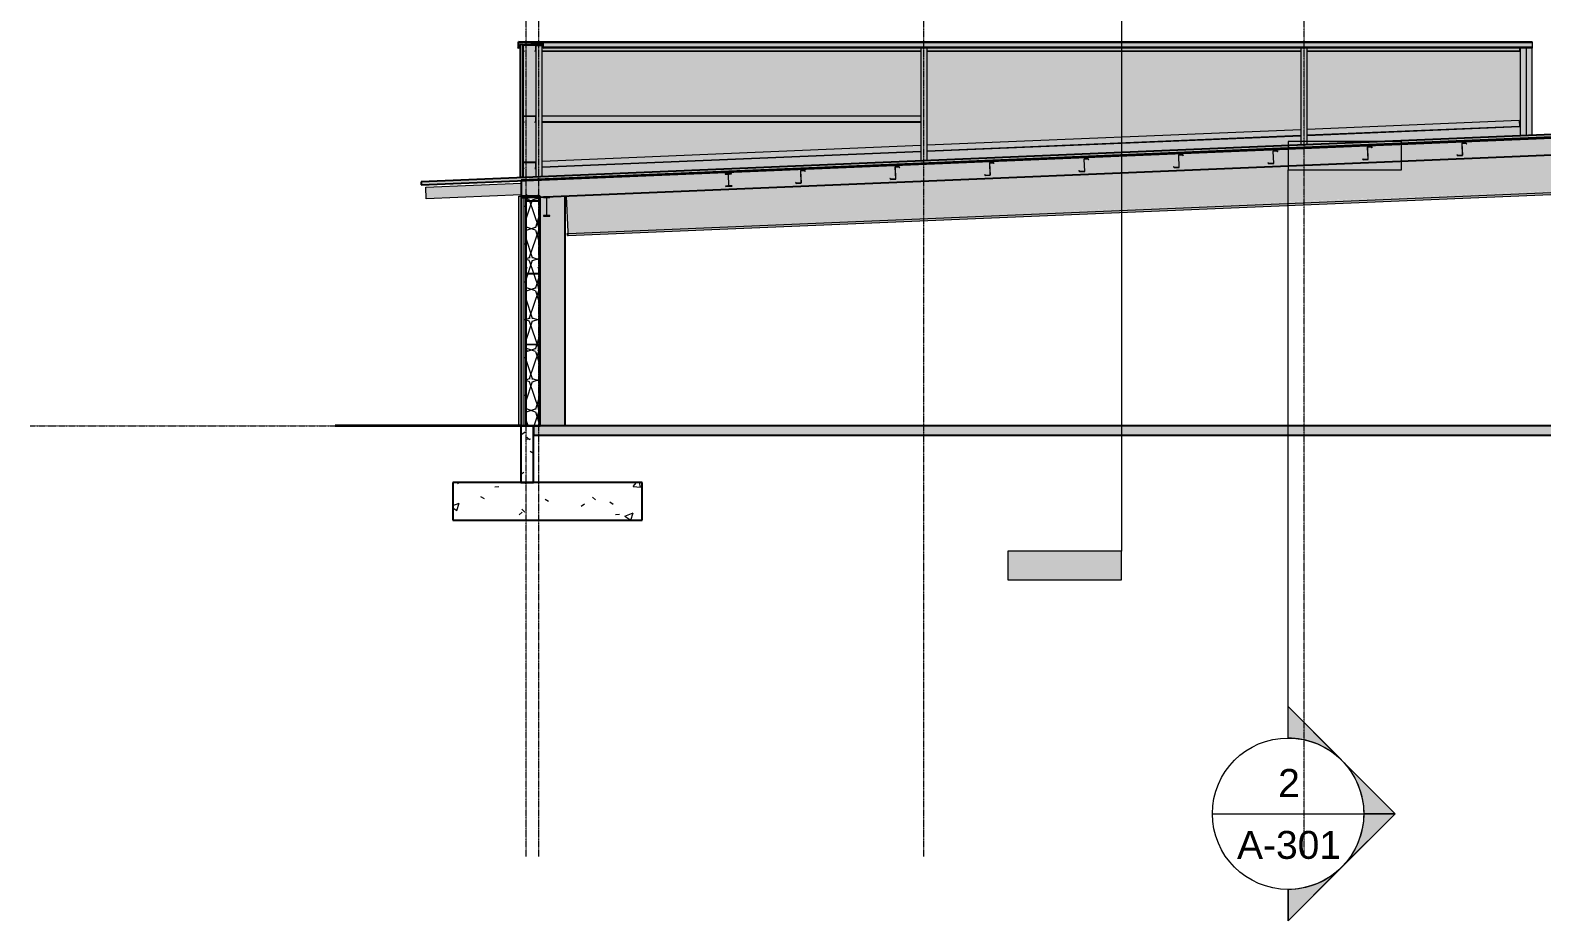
# Model space of a CAD drawing. Header units: inches. Extents: x -23227 to -2744, y -314 to 853.
# Drawn here: x -7603 to -6644, y -314 to 251 of the extents above; entities that cross this region are included whole.
import ezdxf

# ---------------------------------------------------------------- set-up
doc = ezdxf.new("R2010")
doc.units = ezdxf.units.IN
doc.header["$MEASUREMENT"] = 0
doc.linetypes.add('Grid Line 1_2_', pattern=[0.875, 0.5, -0.125, 0.125, -0.125])
doc.linetypes.add('Grid Line 1_2__2_', pattern=[0.875, 0.5, -0.125, 0.125, -0.125])
for name, color, linetype, lineweight in [('A-CLNG', 13, 'Continuous', 9), ('A-CLNG-PATT', 13, 'Continuous', 9), ('A-FLOR', 192, 'Continuous', 9), ('A-FLOR-LEVL', 51, 'Continuous', 9), ('A-GLAZ-CWMG', 51, 'Continuous', 9), ('A-ROOF', 132, 'Continuous', 9), ('A-WALL', 113, 'Continuous', 9), ('A-WALL-PATT', 111, 'Continuous', 25), ('C-TOPO', 7, 'Continuous', 9), ('G-ANNO-SYMB', 111, 'Continuous', 9), ('L-SITE-WALL', 31, 'Continuous', 9), ('S-BEAM', 12, 'Continuous', 9), ('S-COLS', 52, 'Continuous', 9), ('S-FNDN', 32, 'Continuous', 9), ('S-GRID', 1, 'Continuous', 9)]:
    doc.layers.add(name, color=color, linetype=linetype, lineweight=lineweight)
doc.styles.add('Arial_2', font='arial.ttf', dxfattribs={"height": 17.703593})
pattern_1 = [(50, (-7131.395, 67.247), (55.0854, -4.81984), [5.76, -63.36]), (355, (-7131.395, 67.247), (-10.65569, 57.76853), [4.608, -50.688]), (100.451, (-7126.804, 66.846), (44.42947, 52.94866), [4.895, -53.848]), (46.184, (-7131.395, 82.61), (81.96444, -12.71212), [8.64, -95.04]), (96.636, (-7124.564, 81.55), (71.7815, 74.81238), [7.343, -80.772]), (351.184, (-7131.395, 82.61), (71.78195, 74.81243), [6.912, -76.032]), (21, (-7123.715, 78.767), (45.84207, -30.92146), [5.76, -63.36]), (326, (-7123.715, 78.767), (18.68706, 55.69148), [4.608, -50.688]), (71.451, (-7119.894, 76.19), (64.52891, 24.77011), [4.895, -53.848]), (37.5, (-7131.395, 67.247), (0.933895, 25.566816), [2.534, -47.539, 2.534, -48.922, -50.88]), (37.5, (-7131.395, 67.247), (0.933895, 25.566816), [-101.53, 2.534, -48.346]), (7.5, (-7131.395, 67.247), (20.20404, 30.291303), [2.534, -26.803, 2.534, -46.387, -19.392]), (7.5, (-7131.395, 67.247), (20.20404, 30.291303), [-78.259, 2.534, -16.858]), (327.5, (-7148.52, 67.247), (40.997785, -1.732403), [2.534, -16.666, 2.534, -57.37, -79.488]), (327.5, (-7148.52, 67.247), (40.997785, -1.732403), [-79.104, 2.534, -76.954]), (317.5, (-7156.2, 67.247), (44.788883, 7.68784), [2.534, -22.426, 2.534, -37.248, -56.448]), (317.5, (-7156.2, 67.247), (44.788883, 7.68784), [-64.742, 2.534, -53.914])]
pattern_2 = [(45, (-7131.395, 67.247), (-19.00703, 19.00703), []), (45, (-7131.395, 96.047), (-19.00703, 19.00703), [])]
pattern_3 = [(161.57, (-7130.435, 68.207), (-7.680224, -0.00098), [0, -54.643, 6.067, 0]), (18.43, (-7132.355, 68.207), (-7.680224, 0.00098), [0, -54.643, 6.067, 0]), (108.43, (-7130.435, 68.207), (3.838295, -19.201365), [18.211, -42.499]), (71.57, (-7132.355, 68.207), (3.838295, 19.201365), [18.211, -42.499])]

# ---------------------------------------------------------------- blocks, each defined once
blk = doc.blocks.new('Locker Rooms and Restrooms_rvt-5-Section 22')
at = {"layer": 'A-FLOR-LEVL', "linetype": 'Grid Line 1_2__2_'}
blk.add_line((21746.96, 0), (26557.32, 0), dxfattribs=at)
blk = doc.blocks.new('Struct_Xcel_Sports Complex_rvt-5-Section 22')
at = {"layer": 'A-FLOR'}
blk.add_hatch(color=254, dxfattribs=at).paths.add_polyline_path([(24152.15, -6), (26276.89, -6), (26276.89, 0), (22066.14, 0), (22066.14, -6), (23875.68, -6)], flags=0)
at = {"layer": 'A-WALL-PATT', "lineweight": 9}
h = blk.add_hatch(dxfattribs=at)
h.set_pattern_fill('FP_43', color=250, style=0, pattern_type=2)
h.set_pattern_definition(pattern_1)
h.paths.add_polyline_path([(22066.14, -36), (22066.14, 0), (22058.14, 0), (22058.14, -36)], flags=0)
at = {"layer": 'S-FNDN'}
h = blk.add_hatch(dxfattribs=at)
h.set_pattern_fill('FP_43', color=256, style=0, pattern_type=2)
h.set_pattern_definition(pattern_1)
h.paths.add_polyline_path([(22015.14, -60), (22135.14, -60), (22135.14, -36), (22015.14, -36)], flags=0)
at = {"layer": 'A-FLOR', "color": 10, "lineweight": 25}
for p, q in [((26276.89, 0), (22066.14, 0)), ((22066.14, 0), (22066.14, -6)), ((22066.14, -6), (26276.89, -6))]:
    blk.add_line(p, q, dxfattribs=at)
at = {"layer": 'L-SITE-WALL', "color": 10, "lineweight": 25}
for p, q in [((22066.14, 0), (22058.14, 0)), ((22058.14, 0), (22058.14, -36)), ((22066.14, -36), (22066.14, 0)), ((22058.14, -36), (22066.14, -36))]:
    blk.add_line(p, q, dxfattribs=at)
at = {"layer": 'S-FNDN', "color": 10, "lineweight": 25}
for p, q in [((22135.14, -36), (22015.14, -36)), ((22015.14, -36), (22015.14, -60)), ((22135.14, -60), (22135.14, -36)), ((22015.14, -60), (22135.14, -60))]:
    blk.add_line(p, q, dxfattribs=at)
blk = doc.blocks.new('W-Wide Flange - 2_-3_ deep-1341957-Section 22')
at = {"layer": 'S-BEAM'}
blk.add_hatch(color=256, dxfattribs=at).paths.add_polyline_path([(22087.72, 120.56), (22088.22, 120.58), (22088.16, 121.94), (22087.66, 121.92)], flags=0)
for p, q in [((22087.66, 121.92), (22088.16, 121.94)), ((22087.72, 120.56), (22087.66, 121.92)), ((22087.72, 120.56), (22088.22, 120.58))]:
    blk.add_line(p, q, dxfattribs=at)
blk = doc.blocks.new('W-Wide Flange - 2_-3_ deep-1341460-Section 22')
at = {"layer": 'S-BEAM'}
for points in [[(22087.19, 145.31), (22770.64, 173.8), (22770.64, 174.16), (22087.17, 145.68), (22087.18, 145.54)], [(22088.13, 122.83), (22770.64, 151.34), (22770.64, 173.79), (22087.19, 145.31), (22087.25, 143.86)], [(22088.16, 121.94), (22770.64, 150.41), (22770.64, 151.27), (22088.13, 122.83), (22088.16, 121.97)], [(22088.22, 120.58), (22770.64, 149.02), (22770.64, 150.38), (22088.16, 121.94)]]:
    blk.add_hatch(color=256, dxfattribs=at).paths.add_polyline_path(points, flags=0)
for p, q in [((22087.19, 145.31), (22087.17, 145.68)), ((22088.13, 122.83), (22087.19, 145.31)), ((22088.16, 121.94), (22770.64, 150.38)), ((22088.22, 120.58), (22770.64, 149.02)), ((22088.16, 121.94), (22088.13, 122.83)), ((22088.22, 120.58), (22088.16, 121.94))]:
    blk.add_line(p, q, dxfattribs=at)
blk = doc.blocks.new('Girt_C - 8_D-1278968-Section 22')
at = {"layer": 'S-BEAM', "lineweight": 15}
for p, q in [((22061.64, 51.37), (22061.64, 48.05)), ((22061.64, 48.05), (22062.22, 47.57)), ((22061.75, 48.11), (22061.75, 51.37)), ((22062.29, 47.66), (22061.75, 48.11)), ((22069.45, 51.55), (22061.83, 51.55)), ((22061.83, 51.45), (22069.45, 51.45)), ((22069.53, 48.11), (22069, 47.66)), ((22069.07, 47.57), (22069.64, 48.05)), ((22069.53, 51.37), (22069.53, 48.11)), ((22069.64, 48.05), (22069.64, 51.37)), ((22062.22, 47.57), (22062.29, 47.66)), ((22069, 47.66), (22069.07, 47.57))]:
    blk.add_line(p, q, dxfattribs=at)
for centre, radius, start, end in [((22061.83, 51.37), 0.188, 90, 180), ((22061.83, 51.37), 0.0782, 90, 176.95764), ((22069.45, 51.37), 0.188, 0, 90), ((22069.45, 51.37), 0.0782, 2.12272, 90)]:
    blk.add_arc(centre, radius, start, end, dxfattribs=at)
blk = doc.blocks.new('Girt_C - 8_D-1253502-Section 22')
at = {"layer": 'S-BEAM'}
h = blk.add_hatch(dxfattribs=at)
h.set_pattern_fill('FP_38', color=256, style=0, pattern_type=2)
h.set_pattern_definition(pattern_2)
h.paths.add_polyline_path([(22061.83, 96.32), (22069.45, 96.32), (22069.45, 96.43), (22061.83, 96.43)], flags=0)
h.paths.add_polyline_path([(22069.53, 96.5), (22069.64, 96.51), (22069.64, 99.82), (22069.06, 100.3), (22068.99, 100.22), (22069.53, 99.77)], flags=0)
h.paths.add_polyline_path([(22061.75, 96.5), (22061.75, 99.77), (22062.29, 100.22), (22062.21, 100.3), (22061.64, 99.82), (22061.64, 96.51)], flags=0)
at = {"layer": 'S-BEAM', "lineweight": 15}
for p, q in [((22062.21, 100.3), (22061.64, 99.82)), ((22061.64, 99.82), (22061.64, 96.51)), ((22061.75, 99.77), (22062.29, 100.22)), ((22061.75, 96.5), (22061.75, 99.77)), ((22069.45, 96.43), (22061.83, 96.43)), ((22061.83, 96.32), (22069.45, 96.32)), ((22062.29, 100.22), (22062.21, 100.3)), ((22069.06, 100.3), (22068.99, 100.22)), ((22068.99, 100.22), (22069.53, 99.77)), ((22069.64, 99.82), (22069.06, 100.3)), ((22069.53, 99.77), (22069.53, 96.5)), ((22069.64, 96.51), (22069.64, 99.82))]:
    blk.add_line(p, q, dxfattribs=at)
for centre, radius, start, end in [((22061.83, 96.51), 0.188, 180, 270), ((22061.83, 96.51), 0.0782, 182.12272, 270), ((22069.45, 96.51), 0.188, 270, 0), ((22069.45, 96.51), 0.0782, 270, 356.95764)]:
    blk.add_arc(centre, radius, start, end, dxfattribs=at)
blk = doc.blocks.new('Rectangular Mullion - Exterior 2_ x 4_5_-1146634-Section 22')
at = {"layer": 'A-GLAZ-CWMG'}
blk.add_hatch(color=256, dxfattribs=at).paths.add_polyline_path([(22058.33, 97), (22058.33, 145.5), (22057.02, 145.5), (22057.02, 97)], flags=0)
for p, q in [((22057.02, 145.5), (22058.33, 145.5)), ((22057.02, 97), (22057.02, 145.5))]:
    blk.add_line(p, q, dxfattribs=at)
blk = doc.blocks.new('Rectangular Mullion - Exterior 2_ x 4_5_-1146635-Section 22')
at = {"layer": 'A-GLAZ-CWMG'}
blk.add_hatch(color=256, dxfattribs=at).paths.add_polyline_path([(22058.14, 0), (22058.33, 0), (22058.33, 97), (22057.02, 97), (22057.02, 0)], flags=0)
blk.add_line((22057.02, 0), (22057.02, 97), dxfattribs=at)
blk = doc.blocks.new('Girt_C - 8_D-1253559-Section 22')
at = {"layer": 'S-BEAM'}
for points in [[(22072.2, 241.11), (22072.2, 241.3), (22067.9, 241.27), (22067.9, 241.11), (22070.6, 241.11)], [(22691.76, 237.4), (22691.78, 237.4), (22691.76, 237.8)]]:
    blk.add_hatch(color=256, dxfattribs=at).paths.add_polyline_path(points, flags=0)
h = blk.add_hatch(color=256, dxfattribs=at)
h.paths.add_polyline_path([(22072.2, 237.8), (22311.89, 237.8), (22311.89, 239.46), (22072.68, 239.5), (22072.2, 240.07), (22072.2, 241.11), (22067.9, 241.11), (22067.98, 240.83), (22071.69, 240.83), (22071.69, 237.8)], flags=0)
h.paths.add_polyline_path([(22691.76, 237.8), (22691.76, 239.46), (22557.14, 239.46), (22557.14, 237.8), (22683.44, 237.8)], flags=0)
h.paths.add_polyline_path([(22553.14, 237.8), (22553.14, 239.46), (22315.89, 239.46), (22315.89, 237.8), (22545.21, 237.8)], flags=0)
h = blk.add_hatch(color=256, dxfattribs=at)
h.paths.add_polyline_path([(22691.76, 237.31), (22691.76, 237.8), (22557.14, 237.8), (22557.14, 237.31), (22683.44, 237.31)], flags=0)
h.paths.add_polyline_path([(22078.67, 237.31), (22311.89, 237.31), (22311.89, 237.8), (22071.69, 237.8), (22071.69, 237.31)], flags=0)
h.paths.add_polyline_path([(22315.89, 237.31), (22553.14, 237.31), (22553.14, 237.8), (22315.89, 237.8), (22315.89, 237.65)], flags=0)
for p, q in [((22072.2, 241.3), (22067.9, 241.3)), ((22067.9, 240.83), (22067.9, 241.11)), ((22071.69, 237.8), (22311.89, 237.8)), ((22311.89, 237.31), (22071.69, 237.31)), ((22315.89, 237.8), (22553.14, 237.8)), ((22553.14, 237.31), (22315.89, 237.31)), ((22557.14, 237.8), (22691.76, 237.8)), ((22691.76, 237.31), (22557.14, 237.31)), ((22691.76, 239.46), (22691.76, 237.8)), ((22691.76, 237.8), (22691.76, 237.31)), ((22691.78, 239.46), (22691.78, 237.85)), ((22691.78, 237.85), (22691.78, 237.4)), ((22691.78, 237.4), (22691.78, 237.31))]:
    blk.add_line(p, q, dxfattribs=at)
blk.add_ellipse((22067.9, 241.11), major_axis=(0, 0.187), ratio=0.002794, start_param=0, end_param=1.570796, dxfattribs=at)
blk = doc.blocks.new('Girt_C - 8_D-1253560-Section 22')
at = {"layer": 'S-BEAM'}
h = blk.add_hatch(color=256, dxfattribs=at)
h.paths.add_polyline_path([(22071.69, 167.42), (22311.89, 177.48), (22311.89, 177.61), (22071.69, 167.58), (22071.69, 167.51)], flags=0)
h.paths.add_polyline_path([(22315.89, 177.59), (22553.14, 187.5), (22553.14, 187.67), (22315.89, 177.73), (22315.89, 177.65)], flags=0)
h.paths.add_polyline_path([(22557.14, 187.64), (22691.61, 193.25), (22691.6, 193.43), (22557.14, 187.75), (22557.14, 187.67)], flags=0)
h = blk.add_hatch(color=256, dxfattribs=at)
h.paths.add_polyline_path([(22071.69, 164.1), (22311.89, 174.18), (22311.89, 177.43), (22071.69, 167.42), (22071.69, 164.41)], flags=0)
h.paths.add_polyline_path([(22315.89, 174.28), (22553.14, 184.16), (22553.14, 187.48), (22315.89, 177.59)], flags=0)
h.paths.add_polyline_path([(22557.14, 184.33), (22691.75, 189.94), (22691.61, 193.25), (22557.14, 187.64)], flags=0)
h = blk.add_hatch(color=256, dxfattribs=at)
h.paths.add_polyline_path([(22071.69, 163.62), (22311.89, 173.63), (22311.89, 174.11), (22071.69, 164.1)], flags=0)
h.paths.add_polyline_path([(22315.89, 173.79), (22553.14, 183.68), (22553.14, 184.16), (22315.89, 174.28), (22315.89, 174.18)], flags=0)
h.paths.add_polyline_path([(22557.14, 183.85), (22691.77, 189.46), (22691.75, 189.94), (22557.14, 184.33), (22557.14, 183.94)], flags=0)
for p, q in [((22691.6, 193.43), (22557.14, 187.83)), ((22691.6, 193.43), (22691.61, 193.25)), ((22691.61, 193.25), (22691.75, 189.94)), ((22315.88, 174.28), (22553.14, 184.16)), ((22553.14, 183.68), (22315.88, 173.79)), ((22553.14, 187.67), (22315.89, 177.78)), ((22557.14, 184.33), (22691.75, 189.94)), ((22691.77, 189.46), (22557.14, 183.85)), ((22691.75, 189.94), (22691.77, 189.46)), ((22311.89, 177.61), (22071.67, 167.6)), ((22071.68, 164.1), (22311.9, 174.11)), ((22311.9, 173.63), (22071.68, 163.62))]:
    blk.add_line(p, q, dxfattribs=at)
blk = doc.blocks.new('Girt_C - 8_D-1355455-Section 22')
at = {"layer": 'S-BEAM', "lineweight": 15}
for p, q in [((22059.77, 241.11), (22059.77, 237.8)), ((22059.87, 237.85), (22059.87, 241.11)), ((22067.58, 241.3), (22059.95, 241.3)), ((22059.95, 241.19), (22067.58, 241.19)), ((22067.66, 241.11), (22067.66, 237.85)), ((22067.77, 237.8), (22067.77, 241.11)), ((22059.77, 237.8), (22060.34, 237.31)), ((22060.41, 237.4), (22059.87, 237.85)), ((22060.34, 237.31), (22060.41, 237.4)), ((22067.66, 237.85), (22067.12, 237.4)), ((22067.12, 237.4), (22067.19, 237.31)), ((22067.19, 237.31), (22067.77, 237.8))]:
    blk.add_line(p, q, dxfattribs=at)
for centre, radius, start, end in [((22059.95, 241.11), 0.188, 90, 180), ((22059.95, 241.11), 0.0782, 90, 176.95764), ((22067.58, 241.11), 0.188, 0, 90), ((22067.58, 241.11), 0.0782, 2.12272, 90)]:
    blk.add_arc(centre, radius, start, end, dxfattribs=at)
blk = doc.blocks.new('Girt_C - 8_D-V210-Section 22')
at = {"layer": 'S-BEAM'}
h = blk.add_hatch(dxfattribs=at)
h.set_pattern_fill('FP_38', color=256, style=0, pattern_type=2)
h.set_pattern_definition(pattern_2)
h.paths.add_polyline_path([(22060.34, 163.07), (22060.41, 163.16), (22059.87, 163.61), (22059.87, 166.87), (22059.77, 166.87), (22059.77, 163.55)], flags=0)
h.paths.add_polyline_path([(22067.19, 163.07), (22067.77, 163.55), (22067.77, 166.87), (22067.66, 166.87), (22067.66, 163.61), (22067.12, 163.16)], flags=0)
h.paths.add_polyline_path([(22067.58, 166.95), (22067.58, 167.05), (22059.95, 167.05), (22059.95, 166.95), (22061.39, 166.95)], flags=0)
at = {"layer": 'S-BEAM', "lineweight": 15}
for p, q in [((22059.77, 166.87), (22059.77, 163.55)), ((22059.77, 163.55), (22060.34, 163.07)), ((22059.87, 163.61), (22059.87, 166.87)), ((22060.41, 163.16), (22059.87, 163.61)), ((22067.58, 167.05), (22059.95, 167.05)), ((22059.95, 166.95), (22067.58, 166.95)), ((22060.34, 163.07), (22060.41, 163.16)), ((22067.66, 163.61), (22067.12, 163.16)), ((22067.12, 163.16), (22067.19, 163.07)), ((22067.19, 163.07), (22067.77, 163.55)), ((22067.66, 166.87), (22067.66, 163.61)), ((22067.77, 163.55), (22067.77, 166.87))]:
    blk.add_line(p, q, dxfattribs=at)
for centre, radius, start, end in [((22059.95, 166.87), 0.188, 90, 180), ((22059.95, 166.87), 0.0782, 90, 176.95764), ((22067.58, 166.87), 0.188, 0, 90), ((22067.58, 166.87), 0.0782, 2.12272, 90)]:
    blk.add_arc(centre, radius, start, end, dxfattribs=at)
blk = doc.blocks.new('Girt_Z - 8_D-V212-Section 22')
at = {"layer": 'S-BEAM', "lineweight": 15}
for p, q in [((22655.27, 179.05), (22655.59, 171.44)), ((22655.7, 171.25), (22655.38, 179.06)), ((22657.76, 179.35), (22655.45, 179.25)), ((22655.45, 179.14), (22657.71, 179.23)), ((22657.71, 179.23), (22658.19, 178.72)), ((22658.27, 178.79), (22657.76, 179.35)), ((22658.19, 178.72), (22658.27, 178.79)), ((22652.16, 171.75), (22652.08, 171.68)), ((22652.08, 171.68), (22652.58, 171.12)), ((22652.63, 171.23), (22652.16, 171.75)), ((22652.58, 171.12), (22655.7, 171.25)), ((22655.52, 171.35), (22652.63, 171.23))]:
    blk.add_line(p, q, dxfattribs=at)
for centre, radius, start, end in [((22655.46, 179.06), 0.187, 92.38594, 182.38594), ((22655.46, 179.06), 0.0782, 94.50866, 182.38594), ((22655.51, 171.43), 0.0782, 275.42831, 2.38594)]:
    blk.add_arc(centre, radius, start, end, dxfattribs=at)
blk = doc.blocks.new('Girt_Z - 8_D-V213-Section 22')
at = {"layer": 'S-BEAM'}
h = blk.add_hatch(dxfattribs=at)
h.set_pattern_fill('FP_38', color=256, style=0, pattern_type=2)
h.set_pattern_definition(pattern_2)
h.paths.add_polyline_path([(22592.63, 168.62), (22595.76, 168.75), (22595.57, 168.86), (22592.68, 168.74), (22592.21, 169.25), (22592.13, 169.18)], flags=0)
h.paths.add_polyline_path([(22595.76, 168.75), (22595.43, 176.56), (22595.32, 176.56), (22595.64, 168.94)], flags=0)
h.paths.add_polyline_path([(22598.24, 176.22), (22598.32, 176.29), (22597.81, 176.85), (22595.5, 176.75), (22595.5, 176.64), (22597.77, 176.74)], flags=0)
at = {"layer": 'S-BEAM', "lineweight": 15}
for p, q in [((22595.32, 176.56), (22595.64, 168.94)), ((22595.76, 168.75), (22595.43, 176.56)), ((22597.81, 176.85), (22595.5, 176.75)), ((22595.5, 176.64), (22597.77, 176.74)), ((22597.77, 176.74), (22598.24, 176.22)), ((22598.32, 176.29), (22597.81, 176.85)), ((22598.24, 176.22), (22598.32, 176.29)), ((22592.21, 169.25), (22592.13, 169.18)), ((22592.13, 169.18), (22592.63, 168.62)), ((22592.68, 168.74), (22592.21, 169.25)), ((22592.63, 168.62), (22595.76, 168.75)), ((22595.57, 168.86), (22592.68, 168.74))]:
    blk.add_line(p, q, dxfattribs=at)
for centre, radius, start, end in [((22595.51, 176.56), 0.187, 92.38594, 182.38594), ((22595.51, 176.56), 0.0782, 94.50866, 182.38594), ((22595.56, 168.93), 0.0782, 275.42831, 2.38594)]:
    blk.add_arc(centre, radius, start, end, dxfattribs=at)
blk = doc.blocks.new('Girt_Z - 8_D-V214-Section 22')
at = {"layer": 'S-BEAM', "lineweight": 15}
for p, q in [((22535.37, 174.06), (22535.69, 166.44)), ((22535.81, 166.26), (22535.48, 174.06)), ((22537.86, 174.35), (22535.55, 174.25)), ((22535.56, 174.14), (22537.82, 174.24)), ((22537.82, 174.24), (22538.29, 173.72)), ((22538.37, 173.8), (22537.86, 174.35)), ((22538.29, 173.72), (22538.37, 173.8)), ((22532.26, 166.75), (22532.18, 166.68)), ((22532.18, 166.68), (22532.69, 166.13)), ((22532.73, 166.24), (22532.26, 166.75)), ((22532.69, 166.13), (22535.81, 166.26)), ((22535.62, 166.36), (22532.73, 166.24))]:
    blk.add_line(p, q, dxfattribs=at)
for centre, radius, start, end in [((22535.56, 174.07), 0.187, 92.38594, 182.38594), ((22535.56, 174.07), 0.0782, 94.50866, 182.38594), ((22535.61, 166.44), 0.0782, 275.42831, 2.38594)]:
    blk.add_arc(centre, radius, start, end, dxfattribs=at)
blk = doc.blocks.new('Girt_Z - 8_D-V215-Section 22')
at = {"layer": 'S-BEAM', "lineweight": 15}
for p, q in [((22472.31, 164.26), (22472.23, 164.18)), ((22472.23, 164.18), (22472.74, 163.63)), ((22472.79, 163.74), (22472.31, 164.26)), ((22472.74, 163.63), (22475.86, 163.76)), ((22475.67, 163.86), (22472.79, 163.74)), ((22475.43, 171.56), (22475.74, 163.94)), ((22475.86, 163.76), (22475.54, 171.56)), ((22477.92, 171.85), (22475.61, 171.76)), ((22475.61, 171.65), (22477.87, 171.74)), ((22477.87, 171.74), (22478.34, 171.22)), ((22478.42, 171.3), (22477.92, 171.85)), ((22478.34, 171.22), (22478.42, 171.3))]:
    blk.add_line(p, q, dxfattribs=at)
for centre, radius, start, end in [((22475.61, 171.57), 0.187, 92.38594, 182.38594), ((22475.61, 171.57), 0.0782, 94.50866, 182.38594), ((22475.67, 163.94), 0.0782, 275.42831, 2.38594)]:
    blk.add_arc(centre, radius, start, end, dxfattribs=at)
blk = doc.blocks.new('Girt_Z - 8_D-V216-Section 22')
at = {"layer": 'S-BEAM', "lineweight": 15}
for p, q in [((22415.48, 169.06), (22415.8, 161.44)), ((22415.91, 161.26), (22415.59, 169.07)), ((22417.97, 169.35), (22415.66, 169.26)), ((22415.66, 169.15), (22417.92, 169.24)), ((22417.92, 169.24), (22418.39, 168.73)), ((22418.47, 168.8), (22417.97, 169.35)), ((22418.39, 168.73), (22418.47, 168.8)), ((22412.37, 161.76), (22412.29, 161.69)), ((22412.29, 161.69), (22412.79, 161.13)), ((22412.84, 161.24), (22412.37, 161.76)), ((22412.79, 161.13), (22415.91, 161.26)), ((22415.73, 161.36), (22412.84, 161.24))]:
    blk.add_line(p, q, dxfattribs=at)
for centre, radius, start, end in [((22415.67, 169.07), 0.187, 92.38594, 182.38594), ((22415.67, 169.07), 0.0782, 94.50866, 182.38594), ((22415.72, 161.44), 0.0782, 275.42831, 2.38594)]:
    blk.add_arc(centre, radius, start, end, dxfattribs=at)
blk = doc.blocks.new('W-Wide Flange - W12X19-1098423-Section 22')
at = {"layer": 'S-BEAM'}
h = blk.add_hatch(dxfattribs=at)
h.set_pattern_fill('FP_38', color=256, style=0, pattern_type=2)
h.set_pattern_definition(pattern_2)
h.paths.add_polyline_path([(22072.64, 132.85), (22076.65, 132.85), (22076.65, 133.2), (22075.28, 133.2), (22074.91, 133.36), (22074.76, 133.73), (22074.76, 144.18), (22074.91, 144.55), (22075.28, 144.7), (22076.65, 144.7), (22076.65, 145.05), (22072.64, 145.05), (22072.64, 144.7), (22074, 144.7), (22074.37, 144.55), (22074.52, 144.18), (22074.52, 133.73), (22074.37, 133.36), (22074, 133.2), (22072.64, 133.2)], flags=0)
at = {"layer": 'S-BEAM', "lineweight": 15}
for p, q in [((22076.65, 145.05), (22072.64, 145.05)), ((22072.64, 145.05), (22072.64, 144.7)), ((22072.64, 144.7), (22074, 144.7)), ((22074.52, 144.18), (22074.52, 133.73)), ((22074.76, 133.73), (22074.76, 144.18)), ((22075.28, 144.7), (22076.65, 144.7)), ((22076.65, 144.7), (22076.65, 145.05)), ((22074, 133.2), (22072.64, 133.2)), ((22072.64, 133.2), (22072.64, 132.85)), ((22072.64, 132.85), (22076.65, 132.85)), ((22076.65, 133.2), (22075.28, 133.2)), ((22076.65, 132.85), (22076.65, 133.2))]:
    blk.add_line(p, q, dxfattribs=at)
for centre, start, end in [((22074, 144.18), 0, 90), ((22075.28, 144.18), 90, 180), ((22074, 133.73), 270, 0), ((22075.28, 133.73), 180, 270)]:
    blk.add_arc(centre, 0.525, start, end, dxfattribs=at)
blk = doc.blocks.new('Girt_Z - 8_D-1355458-Section 22')
at = {"layer": 'S-BEAM'}
h = blk.add_hatch(color=256, dxfattribs=at)
h.paths.add_polyline_path([(22352.84, 158.63), (22355.96, 158.76), (22355.78, 158.87), (22352.89, 158.74), (22352.42, 159.26), (22352.34, 159.19)], flags=0)
h.paths.add_polyline_path([(22355.96, 158.76), (22355.64, 166.57), (22355.53, 166.56), (22355.85, 158.95)], flags=0)
h.paths.add_polyline_path([(22358.45, 166.23), (22358.53, 166.3), (22358.02, 166.86), (22355.71, 166.76), (22355.71, 166.65), (22357.97, 166.74)], flags=0)
at = {"layer": 'S-BEAM', "lineweight": 15}
for p, q in [((22355.53, 166.56), (22355.85, 158.95)), ((22355.96, 158.76), (22355.64, 166.57)), ((22358.02, 166.86), (22355.71, 166.76)), ((22355.71, 166.65), (22357.97, 166.74)), ((22357.97, 166.74), (22358.45, 166.23)), ((22358.53, 166.3), (22358.02, 166.86)), ((22358.45, 166.23), (22358.53, 166.3)), ((22352.42, 159.26), (22352.34, 159.19)), ((22352.34, 159.19), (22352.84, 158.63)), ((22352.89, 158.74), (22352.42, 159.26)), ((22352.84, 158.63), (22355.96, 158.76)), ((22355.78, 158.87), (22352.89, 158.74))]:
    blk.add_line(p, q, dxfattribs=at)
for centre, radius, start, end in [((22355.72, 166.57), 0.187, 92.38594, 182.38594), ((22355.72, 166.57), 0.0782, 94.50866, 182.38594), ((22355.77, 158.94), 0.0782, 275.42831, 2.38594)]:
    blk.add_arc(centre, radius, start, end, dxfattribs=at)
blk = doc.blocks.new('Girt_C - 8_D-V222-Section 22')
at = {"layer": 'S-BEAM', "lineweight": 15}
for p, q in [((22059.77, 196.11), (22059.77, 192.8)), ((22059.77, 192.8), (22060.34, 192.31)), ((22059.87, 192.85), (22059.87, 196.11)), ((22060.41, 192.4), (22059.87, 192.85)), ((22067.58, 196.3), (22059.95, 196.3)), ((22059.95, 196.19), (22067.58, 196.19)), ((22060.34, 192.31), (22060.41, 192.4)), ((22067.66, 192.85), (22067.12, 192.4)), ((22067.12, 192.4), (22067.19, 192.31)), ((22067.19, 192.31), (22067.77, 192.8)), ((22067.66, 196.11), (22067.66, 192.85)), ((22067.77, 192.8), (22067.77, 196.11))]:
    blk.add_line(p, q, dxfattribs=at)
for centre, radius, start, end in [((22059.95, 196.11), 0.188, 90, 180), ((22059.95, 196.11), 0.0782, 90, 176.95764), ((22067.58, 196.11), 0.188, 0, 90), ((22067.58, 196.11), 0.0782, 2.12272, 90)]:
    blk.add_arc(centre, radius, start, end, dxfattribs=at)
blk = doc.blocks.new('Girt_C - 8_D-1253528-Section 22')
at = {"layer": 'S-BEAM'}
for points in [[(22071.69, 196.11), (22311.89, 196.11), (22311.89, 196.3), (22071.69, 196.27), (22071.69, 196.2)], [(22216.91, 192.8), (22311.89, 192.8), (22311.89, 196.11), (22071.69, 196.11), (22071.69, 192.8), (22078.67, 192.8)], [(22311.89, 192.31), (22311.89, 192.8), (22071.69, 192.8), (22071.69, 192.31), (22303.3, 192.31)]]:
    blk.add_hatch(color=256, dxfattribs=at).paths.add_polyline_path(points, flags=0)
for p, q in [((22311.89, 196.3), (22071.69, 196.3)), ((22071.69, 192.8), (22311.89, 192.8)), ((22311.89, 192.31), (22071.69, 192.31))]:
    blk.add_line(p, q, dxfattribs=at)
blk = doc.blocks.new('Dimension Lumber - 5_5 x 7_5 Glulam-1165140-Section 22')
at = {"layer": 'S-BEAM'}
blk.add_hatch(color=256, dxfattribs=at).paths.add_polyline_path([(21998.21, 143.86), (22058.49, 146.37), (22058.49, 153.88), (21997.89, 151.35)], flags=0)
for p, q in [((21997.89, 151.35), (22058.49, 153.88)), ((21998.21, 143.86), (21997.89, 151.35)), ((22058.49, 146.37), (21998.21, 143.86))]:
    blk.add_line(p, q, dxfattribs=at)
blk = doc.blocks.new('W-Wide Flange - W8X15-1355454-Section 22')
at = {"layer": 'S-BEAM'}
h = blk.add_hatch(dxfattribs=at)
h.set_pattern_fill('FP_38', color=256, style=0, pattern_type=2)
h.set_pattern_definition(pattern_2)
h.paths.add_polyline_path([(22188.16, 151.66), (22192.17, 151.83), (22192.16, 152.14), (22190.77, 152.09), (22190.41, 152.22), (22190.25, 152.56), (22189.98, 159.04), (22190.12, 159.4), (22190.46, 159.56), (22191.84, 159.62), (22191.83, 159.93), (22187.82, 159.76), (22187.84, 159.45), (22189.22, 159.51), (22189.58, 159.38), (22189.74, 159.03), (22190.01, 152.55), (22189.88, 152.19), (22189.53, 152.03), (22188.15, 151.98)], flags=0)
at = {"layer": 'S-BEAM', "lineweight": 15}
for p, q in [((22191.83, 159.93), (22187.82, 159.76)), ((22187.82, 159.76), (22187.84, 159.45)), ((22187.84, 159.45), (22189.22, 159.51)), ((22189.74, 159.03), (22190.01, 152.55)), ((22190.25, 152.56), (22189.98, 159.04)), ((22190.46, 159.56), (22191.84, 159.62)), ((22191.84, 159.62), (22191.83, 159.93)), ((22189.53, 152.03), (22188.15, 151.98)), ((22188.15, 151.98), (22188.16, 151.66)), ((22188.16, 151.66), (22192.17, 151.83)), ((22192.16, 152.14), (22190.77, 152.09)), ((22192.17, 151.83), (22192.16, 152.14))]:
    blk.add_line(p, q, dxfattribs=at)
for centre, radius, start, end in [((22189.24, 159.01), 0.497, 2.38594, 92.38594), ((22190.48, 159.06), 0.498, 92.38594, 182.38594), ((22189.51, 152.53), 0.497, 272.38594, 2.38594), ((22190.75, 152.58), 0.498, 182.38594, 272.38594)]:
    blk.add_arc(centre, radius, start, end, dxfattribs=at)
blk = doc.blocks.new('Girt_C - 8_D-V229-Section 22')
at = {"layer": 'S-BEAM'}
h = blk.add_hatch(dxfattribs=at)
h.set_pattern_fill('FP_38', color=256, style=0, pattern_type=2)
h.set_pattern_definition(pattern_2)
h.paths.add_polyline_path([(22061.83, 142.44), (22069.45, 142.44), (22069.45, 142.55), (22061.83, 142.55)], flags=0)
h.paths.add_polyline_path([(22069.53, 142.62), (22069.64, 142.63), (22069.64, 145.94), (22069.06, 146.42), (22068.99, 146.34), (22069.53, 145.89)], flags=0)
h.paths.add_polyline_path([(22061.75, 142.62), (22061.75, 145.89), (22062.29, 146.34), (22062.21, 146.42), (22061.64, 145.94), (22061.64, 142.63)], flags=0)
at = {"layer": 'S-BEAM', "lineweight": 15}
for p, q in [((22062.21, 146.42), (22061.64, 145.94)), ((22061.64, 145.94), (22061.64, 142.63)), ((22061.75, 145.89), (22062.29, 146.34)), ((22061.75, 142.62), (22061.75, 145.89)), ((22062.29, 146.34), (22062.21, 146.42)), ((22069.06, 146.42), (22068.99, 146.34)), ((22068.99, 146.34), (22069.53, 145.89)), ((22069.64, 145.94), (22069.06, 146.42)), ((22069.53, 145.89), (22069.53, 142.62)), ((22069.64, 142.63), (22069.64, 145.94)), ((22069.45, 142.55), (22061.83, 142.55)), ((22061.83, 142.44), (22069.45, 142.44))]:
    blk.add_line(p, q, dxfattribs=at)
for centre, radius, start, end in [((22061.83, 142.63), 0.188, 180, 270), ((22061.83, 142.63), 0.0782, 182.12272, 270), ((22069.45, 142.63), 0.188, 270, 0), ((22069.45, 142.63), 0.0782, 270, 356.95764)]:
    blk.add_arc(centre, radius, start, end, dxfattribs=at)
blk = doc.blocks.new('Section - 3_32_ x 3_8_-18514-Section 22')
at = {"layer": 'G-ANNO-SYMB'}
blk.add_hatch(color=256, dxfattribs=at).paths.add_polyline_path([(24220.84, -79.66), (24148.84, -79.66), (24148.84, -97.66), (24220.84, -97.66)], flags=0)
for p, q in [((24148.84, -97.66), (24148.84, -79.66)), ((24148.84, -79.66), (24220.84, -79.66)), ((24220.84, -79.66), (24220.84, -97.66)), ((24220.84, -97.66), (24148.84, -97.66))]:
    blk.add_line(p, q, dxfattribs=at)
blk = doc.blocks.new('Section - Section Head - Filled-1526-Section 22')
at = {"layer": 'G-ANNO-SYMB'}
h = blk.add_hatch(color=256, dxfattribs=at)
edge = h.paths.add_edge_path(flags=0)
edge.add_arc((24148.84, 593.16), 48.06, 47.9216, 90)
edge.add_line((24148.84, 641.22), (24148.84, 661.04))
edge.add_line((24148.84, 661.04), (24181.04, 628.83))
h = blk.add_hatch(color=256, dxfattribs=at)
edge = h.paths.add_edge_path(flags=0)
edge.add_line((24182.78, 627.1), (24216.72, 593.16))
edge.add_line((24216.72, 593.16), (24196.84, 593.16))
edge.add_arc((24148.84, 593.16), 48, 0, 45)
h = blk.add_hatch(color=256, dxfattribs=at)
edge = h.paths.add_edge_path(flags=0)
edge.add_arc((24148.84, 593.16), 48, 315, 360)
edge.add_line((24196.84, 593.16), (24216.72, 593.16))
edge.add_line((24216.72, 593.16), (24182.78, 559.22))
h = blk.add_hatch(color=256, dxfattribs=at)
edge = h.paths.add_edge_path(flags=0)
edge.add_line((24181.04, 557.48), (24148.84, 525.27))
edge.add_line((24148.84, 525.27), (24148.84, 545.09))
edge.add_arc((24148.84, 593.16), 48.06, 270, 312.0784)
for p, q in [((24216.72, 593.16), (24148.84, 661.04)), ((24148.84, 641.16), (24148.84, 661.04)), ((24181.04, 628.83), (24148.84, 661.04)), ((24148.84, 661.04), (24148.84, 641.22)), ((24216.72, 593.16), (24182.78, 627.1)), ((24216.72, 593.16), (24148.84, 525.27)), ((24182.78, 559.22), (24216.72, 593.16)), ((24196.84, 593.16), (24216.72, 593.16)), ((24216.72, 593.16), (24196.84, 593.16)), ((24148.84, 525.27), (24181.04, 557.48)), ((24148.84, 545.16), (24148.84, 525.27)), ((24148.84, 545.09), (24148.84, 525.27))]:
    blk.add_line(p, q, dxfattribs=at)
for radius, start, end in [(48, 90, 270), (48.06, 47.9216, 90), (48, 270, 90), (48, 0, 45), (48, 315, 360), (48.06, 270, 312.0784)]:
    blk.add_arc((24148.84, 593.16), radius, start, end, dxfattribs=at)

msp = doc.modelspace()

# ---------------------------------------------------------------- hatches: boundary and pattern name
at = {"layer": 'A-CLNG-PATT'}
h = msp.add_hatch(dxfattribs=at)
h.set_pattern_fill('FP_42', color=256, style=0, pattern_type=2)
h.set_pattern_definition(pattern_3)
h.paths.add_polyline_path([(-7291.20388, 144.48677), (-6550.80825, 175.33659), (-6550.80825, 186.59635), (-7291.20388, 155.74653), (-7291.20388, 154.64592)], flags=0)
at = {"layer": 'A-ROOF'}
msp.add_hatch(color=256, dxfattribs=at).paths.add_polyline_path([(-7354.80825, 152.72656), (-6538.99575, 186.71875), (-6538.99575, 188.72048), (-7354.80825, 154.64592)], flags=0)
at = {"layer": 'A-WALL'}
msp.add_hatch(color=256, dxfattribs=at).paths.add_polyline_path([(-7293.38906, 239.45581), (-7292.87075, 239.97411), (-7292.87075, 243.43414), (-7277.49575, 242.62837), (-7277.49575, 239.97411), (-7277.43325, 240), (-7277.43325, 242.68768), (-7292.93325, 243.5), (-7292.93325, 240), (-7293.43325, 239.5)], flags=0)
at = {"layer": 'A-WALL', "lineweight": 5}
for points in [[(-7293.38906, 239.45581), (-7291.93325, 239.45581), (-7291.93325, 239.97411), (-7292.93325, 239.91161)], [(-7291.93325, 239.97411), (-7291.93325, 241.75), (-7277.49575, 241.75), (-7277.49575, 242.62837), (-7292.87075, 243.43414), (-7292.87075, 239.97411)], [(-7029.11951, 242.68768), (-6649.93325, 242.68768), (-6649.93325, 243.5), (-7291.67655, 243.43414), (-7277.43325, 242.68768), (-7046.39845, 242.68768)], [(-6994.56164, 240), (-6649.93325, 240), (-6649.93325, 242.68768), (-7277.43325, 242.62837), (-7277.43325, 240), (-7029.11951, 240)], [(-6994.56164, 239.5), (-6649.93325, 239.5), (-6649.93325, 240), (-7277.40736, 239.97411), (-7276.93325, 239.5), (-7029.11951, 239.5)]]:
    msp.add_hatch(color=256, dxfattribs=at).paths.add_polyline_path(points, flags=0)
at = {"layer": 'A-WALL-PATT', "lineweight": 9}
h = msp.add_hatch(dxfattribs=at)
h.set_pattern_fill('FP_41', color=256, style=0, pattern_type=2)
h.set_pattern_definition([(0, (-7131.395, 67.247), (0, 24), []), (90, (-7131.395, 67.247), (-24, 1e-15), [])])
h.paths.add_polyline_path([(-7289.55825, 0), (-7288.55825, 0), (-7288.55825, 145.5), (-7289.55825, 145.5), (-7289.55825, 76.52392)], flags=0)
h = msp.add_hatch(dxfattribs=at)
h.set_pattern_fill('FP_42', color=256, style=0, pattern_type=2)
h.set_pattern_definition(pattern_3)
h.paths.add_polyline_path([(-7288.05825, 0), (-7280.05825, 0), (-7280.05825, 145.5), (-7288.05825, 145.5), (-7288.05825, 76.52392)], flags=0)
at = {"layer": 'L-SITE-WALL', "lineweight": 5}
for points in [[(-7291.93325, 157.5), (-7291.55825, 157.5), (-7291.55825, 241.75), (-7291.93325, 241.75), (-7291.93325, 174.17642)], [(-7291.05825, 0), (-7289.55825, 0), (-7289.55825, 145.5), (-7291.05825, 145.5), (-7291.05825, 76.52392)], [(-7288.55825, 0), (-7288.05825, 0), (-7288.05825, 145.5), (-7288.55825, 145.5), (-7288.55825, 76.52392)], [(-7280.05825, 0), (-7279.30825, 0), (-7279.30825, 145.5), (-7280.05825, 145.5), (-7280.05825, 76.52392)]]:
    msp.add_hatch(color=256, dxfattribs=at).paths.add_polyline_path(points, flags=0)
at = {"layer": 'L-SITE-WALL'}
for points in [[(-7291.55825, 157.5), (-7289.93325, 157.5), (-7289.93325, 241.75), (-7291.55825, 241.75), (-7291.55825, 174.17642)], [(-7291.37075, 0), (-7291.05825, 0), (-7291.05825, 145.5), (-7291.37075, 145.5), (-7291.37075, 76.52392)]]:
    msp.add_hatch(color=256, dxfattribs=at).paths.add_polyline_path(points, flags=0)
h = msp.add_hatch(color=256, dxfattribs=at)
h.paths.add_polyline_path([(-7289.93325, 157.56119), (-7282.01325, 157.89112), (-7282.04263, 163.46291), (-7282.50779, 163.0726), (-7282.57809, 163.15638), (-7282.04263, 163.60569), (-7282.04263, 192.7051), (-7282.50779, 192.31478), (-7282.57809, 192.39857), (-7282.04263, 192.84788), (-7282.10764, 237.65055), (-7282.50779, 237.31478), (-7282.57809, 237.39857), (-7282.04263, 237.84788), (-7282.04263, 241.11224), (-7281.93325, 241.10938), (-7281.91422, 240.82637), (-7281.79638, 240.82637), (-7281.77433, 241.29688), (-7277.49575, 241.29688), (-7277.49575, 241.75), (-7289.93325, 241.75), (-7289.93325, 241.10938), (-7289.82388, 241.11347), (-7289.74575, 237.78232), (-7289.28733, 237.39766), (-7289.35763, 237.31387), (-7289.93325, 237.79688), (-7289.93325, 196.10938), (-7289.82388, 196.11347), (-7289.82388, 192.84788), (-7289.28733, 192.39766), (-7289.35763, 192.31387), (-7289.93325, 192.79688), (-7289.93325, 166.86719), (-7289.82388, 166.87128), (-7289.74575, 163.54014), (-7289.28733, 163.15547), (-7289.35763, 163.07168), (-7289.93325, 163.55469), (-7289.93325, 162.38568)], flags=0)
h.paths.add_polyline_path([(-7278.01325, 158.05776), (-7037.80825, 168.06435), (-7037.80825, 173.6273), (-7278.01325, 163.55817), (-7278.01325, 159.26506)], flags=0)
h.paths.add_polyline_path([(-7289.35763, 166.94531), (-7289.74581, 166.94531), (-7289.74575, 167.05469), (-7282.12075, 167.05469), (-7282.12073, 166.94531), (-7289.28733, 166.94531)], flags=0)
h.paths.add_polyline_path([(-7278.01325, 167.60522), (-7037.80825, 177.61376), (-7037.80825, 192.31387), (-7278.01325, 192.31387), (-7278.01325, 174.17642)], flags=0)
h.paths.add_polyline_path([(-7033.80825, 168.23098), (-6796.55825, 178.11447), (-6796.55825, 183.67938), (-7033.80825, 173.79397), (-7033.80825, 169.2938)], flags=0)
h.paths.add_polyline_path([(-7033.80825, 177.78043), (-6796.55825, 187.66584), (-6796.55825, 237.31387), (-7033.80825, 237.31387), (-7033.80825, 179.05905)], flags=0)
h.paths.add_polyline_path([(-6792.55825, 178.2811), (-6657.43325, 183.94167), (-6657.43325, 239.45581), (-6657.91678, 239.45581), (-6657.93882, 237.31387), (-6792.55825, 237.31387), (-6792.55825, 187.83251), (-6658.09759, 193.4099), (-6657.95505, 189.45452), (-6792.55825, 183.84605), (-6792.55825, 179.05905)], flags=0)
h.paths.add_polyline_path([(-6653.43325, 184.07685), (-6649.93325, 184.22265), (-6649.93325, 239.45581), (-6653.43325, 239.45581), (-6653.43325, 188.72048)], flags=0)
h.paths.add_polyline_path([(-7282.12073, 196.1875), (-7289.74581, 196.1875), (-7289.74575, 196.29688), (-7282.12075, 196.29688)], flags=0)
h.paths.add_polyline_path([(-7278.01325, 196.29688), (-7037.80825, 196.29688), (-7037.80825, 237.31387), (-7278.01325, 237.31387), (-7278.01325, 203.47217)], flags=0)
h.paths.add_polyline_path([(-7289.74581, 241.1875), (-7289.74575, 241.29688), (-7282.12075, 241.27175), (-7282.12073, 241.1875), (-7289.35763, 241.1875)], flags=0)
at = {"layer": 'S-COLS', "lineweight": 5}
for points in [[(-7282.01325, 157.76142), (-7278.01325, 157.92809), (-7278.08354, 240.82637), (-7281.93325, 240.82637), (-7282.01325, 163.0726)], [(-7037.80825, 167.93663), (-7033.80825, 168.10329), (-7033.8808, 239.45581), (-7037.80825, 239.45581), (-7037.80825, 174.17642)], [(-6796.55825, 177.98871), (-6792.55825, 178.15538), (-6792.64051, 239.45581), (-6796.55825, 239.45581), (-6796.55825, 183.94167)], [(-6657.43325, 183.78559), (-6653.43325, 183.95225), (-6653.5204, 239.45581), (-6657.43325, 239.45581), (-6657.43325, 183.94167)], [(-7278.93325, 0), (-7278.93325, 144.99805), (-7279.30825, 144.98242), (-7279.27896, 0), (-7279.1061, 0)], [(-7264.18325, 0), (-7263.49185, 0), (-7263.53074, 145.63982), (-7264.18325, 145.61263), (-7264.18325, 76.52392)], [(-7263.05825, 0), (-7263.05825, 145.65951), (-7263.49185, 145.64144), (-7263.49185, 0)]]:
    msp.add_hatch(color=256, dxfattribs=at).paths.add_polyline_path(points, flags=0)
h = msp.add_hatch(color=256, dxfattribs=at)
h.paths.add_polyline_path([(-7271.02464, 0), (-7264.18325, 0), (-7264.18325, 145.61263), (-7278.93325, 144.99805), (-7278.93325, 0)], flags=0)
h.paths.add_polyline_path([(-7275.17575, 132.85208), (-7277.06325, 132.85208), (-7277.06325, 133.20208), (-7275.70075, 133.20208), (-7275.29921, 133.42903), (-7275.17575, 133.72708), (-7275.17575, 144.17708), (-7275.32952, 144.54831), (-7275.70075, 144.70208), (-7277.06325, 144.70208), (-7277.06325, 145.05208), (-7273.05325, 145.05208), (-7273.05325, 144.70208), (-7274.41575, 144.70208), (-7274.81248, 144.48677), (-7274.94075, 144.17708), (-7274.86644, 133.54767), (-7274.78698, 133.35585), (-7274.41575, 133.20208), (-7273.05325, 133.20208), (-7273.05325, 132.85208), (-7274.94075, 132.85208)], flags=0)

# ---------------------------------------------------------------- linework, layer by layer
at = {"layer": 'A-CLNG', "lineweight": 25}
for p, q in [((-6550.80825, 186.59635), (-7291.20388, 155.74653)), ((-7291.20388, 144.48677), (-6550.80825, 175.33659)), ((-7291.20388, 155.74653), (-7291.20388, 144.48677))]:
    msp.add_line(p, q, dxfattribs=at)
at = {"layer": 'A-FLOR-LEVL', "linetype": 'Grid Line 1_2_'}
msp.add_line((-7602.73945, 0), (-2792.37482, 0), dxfattribs=at)
at = {"layer": 'A-ROOF', "lineweight": 25}
for p, q in [((-6538.99575, 188.72048), (-7354.80825, 154.72829)), ((-7354.80825, 152.72656), (-6538.99575, 186.71875)), ((-7354.80825, 154.72829), (-7354.80825, 152.72656))]:
    msp.add_line(p, q, dxfattribs=at)
at = {"layer": 'A-WALL', "lineweight": 25}
for p, q in [((-7292.93325, 240), (-7293.43325, 239.5)), ((-7293.38906, 239.45581), (-7292.87075, 239.97411)), ((-7292.93325, 243.5), (-7292.93325, 240)), ((-7277.43325, 242.68768), (-7292.93325, 243.5)), ((-7292.87075, 239.97411), (-7292.87075, 243.43414)), ((-7292.87075, 243.43414), (-7277.49575, 242.62837)), ((-7277.49575, 242.62837), (-7277.49575, 239.97411)), ((-7277.49575, 239.97411), (-7276.97745, 239.45581)), ((-7277.43325, 240), (-7277.43325, 242.68768)), ((-7276.93325, 239.5), (-7277.43325, 240)), ((-7293.43325, 239.5), (-7293.38906, 239.45581)), ((-7276.97745, 239.45581), (-7276.93325, 239.5))]:
    msp.add_line(p, q, dxfattribs=at)
at = {"layer": 'A-WALL'}
for p, q in [((-6649.93325, 243.5), (-7292.93325, 243.5)), ((-7291.93325, 239.97411), (-7292.87075, 239.97411)), ((-7291.55825, 157.5), (-7291.55825, 241.75)), ((-6649.93325, 242.68768), (-7277.43325, 242.68768)), ((-6649.93325, 240), (-7277.43325, 240)), ((-6649.93325, 243.5), (-6649.93325, 239.45581)), ((-7291.93325, 239.45581), (-7293.38906, 239.45581)), ((-6649.93325, 239.45581), (-7276.97745, 239.45581)), ((-6649.93325, 239.5), (-7276.93325, 239.5)), ((-7291.05825, 145.5), (-7291.05825, 0)), ((-7289.55825, 145.5), (-7289.55825, 0)), ((-7288.55825, 145.5), (-7288.55825, 0)), ((-7288.05825, 145.5), (-7288.05825, 0)), ((-7280.05825, 145.5), (-7280.05825, 0))]:
    msp.add_line(p, q, dxfattribs=at)
at = {"layer": 'C-TOPO', "lineweight": 35}
msp.add_line((-7291.55825, 0), (-7409.25614, 0), dxfattribs=at)
at = {"layer": 'C-TOPO'}
msp.add_line((-7291.55825, 0), (-7409.25614, 0), dxfattribs=at)
at = {"layer": 'G-ANNO-SYMB'}
for p, q in [((-6910.52486, 545.15708), (-6910.52486, -79.66081)), ((-6804.75668, -198.02502), (-6804.75668, 162.22991)), ((-6852.75668, -246.02502), (-6756.75668, -246.02502))]:
    msp.add_line(p, q, dxfattribs=at)
at = {"layer": 'L-SITE-WALL', "lineweight": 25}
for p, q in [((-7291.93325, 241.75), (-7291.93325, 157.5)), ((-7289.93325, 241.75), (-7291.93325, 241.75)), ((-7289.93325, 157.5), (-7289.93325, 241.75)), ((-7291.93325, 157.5), (-7289.93325, 157.5)), ((-7279.30825, 145.5), (-7291.37075, 145.5)), ((-7291.37075, 145.5), (-7291.37075, 0)), ((-7279.30825, 0), (-7279.30825, 145.5)), ((-7291.37075, 0), (-7279.30825, 0))]:
    msp.add_line(p, q, dxfattribs=at)
at = {"layer": 'L-SITE-WALL'}
for p, q in [((-7277.49575, 241.75), (-7289.93325, 241.75)), ((-6649.93325, 184.22265), (-6649.93325, 239.45581)), ((-6792.57064, 178.28059), (-6657.41888, 183.91081)), ((-6653.44784, 184.07624), (-6649.93325, 184.22265)), ((-7033.81784, 168.23058), (-6796.54605, 178.11498)), ((-7278.01582, 158.05765), (-7037.79881, 168.06474)), ((-7289.93325, 157.56119), (-7282.01083, 157.89122))]:
    msp.add_line(p, q, dxfattribs=at)
at = {"layer": 'S-COLS'}
for p, q in [((-7278.01325, 240.82637), (-7281.98778, 240.82637)), ((-7278.01325, 157.92809), (-7278.01325, 240.82637)), ((-7282.01325, 237.65055), (-7282.01325, 196.11147)), ((-7037.80825, 239.45581), (-7037.80825, 167.93663)), ((-7033.80825, 168.10329), (-7033.80825, 239.45581)), ((-6796.55825, 239.45581), (-6796.55825, 177.98871)), ((-6792.55825, 178.15538), (-6792.55825, 239.45581)), ((-6657.43325, 239.45581), (-6657.43325, 183.78559)), ((-6653.43325, 183.95225), (-6653.43325, 239.45581)), ((-7282.01325, 192.72975), (-7282.01325, 166.86929)), ((-7282.01325, 163.48756), (-7282.01325, 157.76142)), ((-7263.49185, 0), (-7263.49185, 145.64144)), ((-7263.05825, 0), (-7263.05825, 145.65951))]:
    msp.add_line(p, q, dxfattribs=at)
at = {"layer": 'S-GRID', "linetype": 'Grid Line 1_2_'}
for p, q in [((-7288.05825, -273.16081), (-7288.05825, 489.49301)), ((-7280.05825, -273.16081), (-7280.05825, 489.49301)), ((-7035.80825, -273.16081), (-7035.80825, 489.49301)), ((-6794.55825, -273.16081), (-6794.55825, 489.49301))]:
    msp.add_line(p, q, dxfattribs=at)

# ---------------------------------------------------------------- block references
at = {"layer": 'A-GLAZ-CWMG'}
for name in ['Rectangular Mullion - Exterior 2_ x 4_5_-1146634-Section 22', 'Rectangular Mullion - Exterior 2_ x 4_5_-1146635-Section 22']:
    msp.add_blockref(name, (-29349.69848, 0), dxfattribs=at)
at = {"layer": 'G-ANNO-SYMB', "extrusion": (0, 0, -1), "rotation": 180}
for name, p in [('Section - 3_32_ x 3_8_-18514-Section 22', (30953.592, 82.5691)), ('Section - Section Head - Filled-1526-Section 22', (30953.592, 347.13206))]:
    msp.add_blockref(name, p, dxfattribs=at)
at = {"layer": 'G-ANNO-SYMB', "extrusion": (0, 0, -1)}
msp.add_blockref('Section - 3_32_ x 3_8_-18514-Section 22', (-17238.31045, 0), dxfattribs=at)
at = {"layer": 'S-BEAM'}
for name, p in [('Girt_C - 8_D-1355455-Section 22', (-29349.69848, 0)), ('Girt_C - 8_D-1253559-Section 22', (-29349.69848, 0)), ('Girt_C - 8_D-V222-Section 22', (-29349.69848, 0)), ('Girt_C - 8_D-1253560-Section 22', (-29349.69848, 0)), ('Girt_C - 8_D-1253528-Section 22', (-29349.69848, 0)), ('W-Wide Flange - 2_-3_ deep-1341460-Section 22', (-29349.69848, 0)), ('Girt_Z - 8_D-V214-Section 22', (-29349.69848, 0)), ('Girt_Z - 8_D-V213-Section 22', (-29349.69848, 0)), ('Girt_Z - 8_D-V212-Section 22', (-29349.69848, 0)), ('Girt_C - 8_D-V210-Section 22', (-29349.69848, 0)), ('Girt_Z - 8_D-1355458-Section 22', (-29409.64646, -2.49783)), ('Girt_Z - 8_D-1355458-Section 22', (-29349.69848, 0)), ('Girt_Z - 8_D-V216-Section 22', (-29349.69848, 0)), ('Girt_Z - 8_D-V215-Section 22', (-29349.69848, 0)), ('Dimension Lumber - 5_5 x 7_5 Glulam-1165140-Section 22', (-29349.69848, 0)), ('W-Wide Flange - W8X15-1355454-Section 22', (-29349.69848, 0)), ('Girt_Z - 8_D-1355458-Section 22', (-29469.59445, -4.99567)), ('Girt_C - 8_D-V229-Section 22', (-29349.69848, 0)), ('W-Wide Flange - W12X19-1098423-Section 22', (-29349.69848, 0)), ('W-Wide Flange - 2_-3_ deep-1341957-Section 22', (-29349.69848, 0)), ('Girt_C - 8_D-1253502-Section 22', (-29349.69848, 0)), ('Girt_C - 8_D-1278968-Section 22', (-29349.69848, 0))]:
    msp.add_blockref(name, p, dxfattribs=at)

# ---------------------------------------------------------------- texts
at = {"layer": 'G-ANNO-SYMB', "attachment_point": 2, "line_spacing_factor": 0.938532, "style": 'Arial_2'}
for s, insert, char_height, width in [('2', (-6804.14194, -217.68677), 17.70359, 16.416), ('A-301', (-6804.14194, -256.95926), 17.703593, 78.624)]:
    msp.add_mtext(s, dxfattribs=dict(at, insert=insert, char_height=char_height, width=width))

# ---------------------------------------------------------------- next in the draw order: block references
at = {"color": 130, "lineweight": 5}
msp.add_blockref('Locker Rooms and Restrooms_rvt-5-Section 22', (-29349.69848, 0), dxfattribs=at)

# ---------------------------------------------------------------- next in the draw order: block references
msp.add_blockref('Struct_Xcel_Sports Complex_rvt-5-Section 22', (-29349.69848, 0), dxfattribs=at)

doc.saveas('drawing.dxf')
